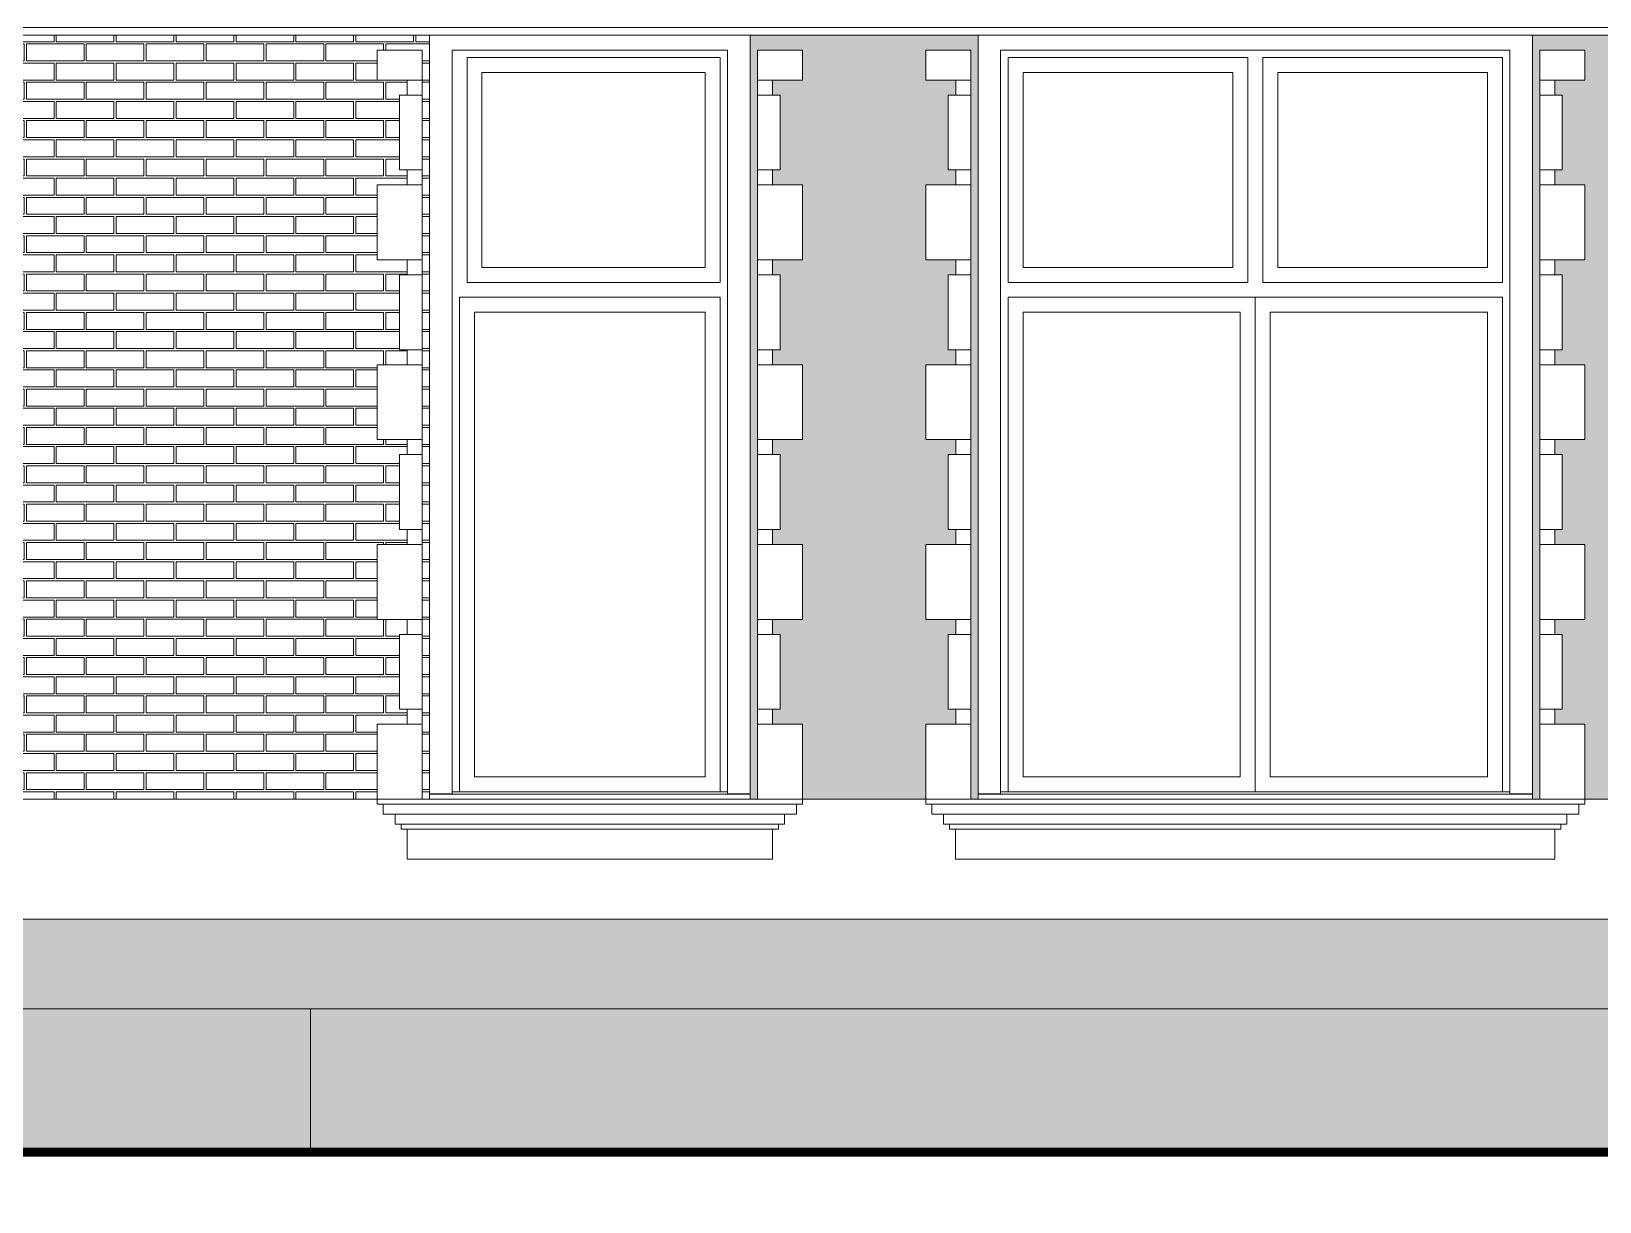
# Model space of a CAD drawing. Header units: millimetres. Extents: x 1177761 to 1329492, y 746793 to 827002.
# Drawn here: x 1233585 to 1238820, y 811085 to 814990 of the extents above; entities that cross this region are included whole.
import ezdxf

# ---------------------------------------------------------------- set-up
doc = ezdxf.new("R2010")
doc.units = ezdxf.units.MM
doc.layers.add('wall', color=5, linetype='Continuous', lineweight=30)
pattern_1 = [(0, (-220131.96, 1390884.34), (100, 64), [192.5, -7.5]), (0, (-220231.96, 1390891.84), (100, 64), [192.5, -7.5]), (90, (-220131.96, 1390884.34), (-100, 64), [-71.5, 56.5]), (90, (-220139.46, 1390884.34), (-100, 64), [-71.5, 56.5])]

msp = doc.modelspace()

# ---------------------------------------------------------------- hatches: boundary and pattern name
at = {"layer": 'wall', "lineweight": 20, "ltscale": 2}
h = msp.add_hatch(dxfattribs=at)
h.set_pattern_fill('AR18', color=251, scale=20, style=0)
h.set_pattern_definition(pattern_1)
edge = h.paths.add_edge_path()
edge.add_line((1234739.3, 813877.8), (1234839.3, 813877.8))
edge.add_line((1234839.3, 813877.8), (1234839.3, 813927.8))
edge.add_line((1234839.3, 813927.8), (1234814.3, 813927.8))
edge.add_line((1234814.3, 813927.8), (1234814.3, 814177.8))
edge.add_line((1234814.3, 814177.8), (1234839.3, 814177.8))
edge.add_line((1234839.3, 814177.8), (1234839.3, 814227.8))
edge.add_line((1234839.3, 814227.8), (1234739.3, 814227.8))
edge.add_line((1234739.3, 814227.8), (1234739.3, 814477.8))
edge.add_line((1234739.3, 814477.8), (1234839.3, 814477.8))
edge.add_line((1234839.3, 814477.8), (1234839.3, 814527.8))
edge.add_line((1234839.3, 814527.8), (1234814.3, 814527.8))
edge.add_line((1234814.3, 814527.8), (1234814.3, 814777.8))
edge.add_line((1234814.3, 814777.8), (1234839.3, 814777.8))
edge.add_line((1234839.3, 814777.8), (1234839.3, 814827.8))
edge.add_line((1234839.3, 814827.8), (1234739.3, 814827.8))
edge.add_line((1234739.3, 814827.8), (1234739.3, 814927.8))
edge.add_line((1234739.3, 814927.8), (1234889.3, 814927.8))
edge.add_line((1234889.3, 814927.8), (1234889.3, 814827.8))
edge.add_line((1234889.3, 814827.8), (1234889.3, 814777.8))
edge.add_line((1234889.3, 814777.8), (1234889.3, 814527.8))
edge.add_line((1234889.3, 814527.8), (1234889.3, 814477.8))
edge.add_line((1234889.3, 814477.8), (1234889.3, 814227.8))
edge.add_line((1234889.3, 814227.8), (1234889.3, 814177.8))
edge.add_line((1234889.3, 814177.8), (1234889.3, 813927.8))
edge.add_line((1234889.3, 813927.8), (1234889.3, 813877.8))
edge.add_line((1234889.3, 813877.8), (1234889.3, 813627.8))
edge.add_line((1234889.3, 813627.8), (1234889.3, 813577.8))
edge.add_line((1234889.3, 813577.8), (1234889.3, 813327.8))
edge.add_line((1234889.3, 813327.8), (1234889.3, 813277.8))
edge.add_line((1234889.3, 813277.8), (1234889.3, 813027.8))
edge.add_line((1234889.3, 813027.8), (1234889.3, 812977.8))
edge.add_line((1234889.3, 812977.8), (1234889.3, 812727.8))
edge.add_line((1234889.3, 812727.8), (1234889.3, 812677.8))
edge.add_line((1234889.3, 812677.8), (1234889.3, 812427.8))
edge.add_line((1234889.3, 812427.8), (1234914.1, 812427.8))
edge.add_line((1234914.1, 812427.8), (1234914.1, 812445))
edge.add_line((1234914.1, 812445), (1234914.1, 814977.8))
edge.add_line((1234914.1, 814977.8), (1230864.6, 814977.8))
edge.add_arc((1230470.2, 814837.3), 418.7, 0, 19.6096, ccw=False)
edge.add_line((1230888.9, 814837.3), (1230888.9, 812427.8))
edge.add_line((1230888.9, 812427.8), (1234739.3, 812427.8))
edge.add_line((1234739.3, 812427.8), (1234739.3, 812677.8))
edge.add_line((1234739.3, 812677.8), (1234839.3, 812677.8))
edge.add_line((1234839.3, 812677.8), (1234839.3, 812727.8))
edge.add_line((1234839.3, 812727.8), (1234814.3, 812727.8))
edge.add_line((1234814.3, 812727.8), (1234814.3, 812977.8))
edge.add_line((1234814.3, 812977.8), (1234839.3, 812977.8))
edge.add_line((1234839.3, 812977.8), (1234839.3, 813027.8))
edge.add_line((1234839.3, 813027.8), (1234739.3, 813027.8))
edge.add_line((1234739.3, 813027.8), (1234739.3, 813277.8))
edge.add_line((1234739.3, 813277.8), (1234839.3, 813277.8))
edge.add_line((1234839.3, 813277.8), (1234839.3, 813327.8))
edge.add_line((1234839.3, 813327.8), (1234814.3, 813327.8))
edge.add_line((1234814.3, 813327.8), (1234814.3, 813577.8))
edge.add_line((1234814.3, 813577.8), (1234839.3, 813577.8))
edge.add_line((1234839.3, 813577.8), (1234839.3, 813627.8))
edge.add_line((1234839.3, 813627.8), (1234739.3, 813627.8))
edge.add_line((1234739.3, 813627.8), (1234739.3, 813877.8))
h.paths.add_polyline_path([(1233496.6, 814674), (1234112.2, 814674)], flags=16)
h.paths.add_polyline_path([(1233637.1, 812675.3), (1234285.9, 812675.3)], flags=16)
h = msp.add_hatch(dxfattribs=at)
h.set_pattern_fill('AR18', color=251, scale=20, style=0)
h.set_pattern_definition(pattern_1)
h.paths.add_polyline_path([(1243357.5, 814927.8), (1243455.8, 814927.8), (1243725.2, 814927.8), (1243725.2, 814902.8), (1243725.2, 814852.8), (1243725.2, 814127.8), (1243725.2, 814077.8), (1243725.2, 812502.8), (1243725.2, 812452.8), (1243725.2, 812445), (1243772.9, 812445), (1243772.9, 812677.8), (1243790.6, 812677.8), (1243790.6, 812727.8), (1243772.9, 812727.8), (1243772.9, 812977.8), (1243790.6, 812977.8), (1243790.6, 813027.8), (1243772.9, 813027.8), (1243772.9, 813277.8), (1243790.6, 813277.8), (1243790.6, 813327.8), (1243772.9, 813327.8), (1243772.9, 813577.8), (1243790.6, 813577.8), (1243790.6, 813627.8), (1243772.9, 813627.8), (1243772.9, 813877.8), (1243790.6, 813877.8), (1243790.6, 813927.8), (1243772.9, 813927.8), (1243772.9, 814177.8), (1243790.6, 814177.8), (1243790.6, 814227.8), (1243772.9, 814227.8), (1243772.9, 814477.8), (1243790.6, 814477.8), (1243790.6, 814527.8), (1243772.9, 814527.8), (1243772.9, 814777.8), (1243790.6, 814777.8), (1243790.6, 814827.8), (1243772.9, 814827.8), (1243772.9, 814927.8), (1243879, 814927.8), (1243911, 814927.8), (1244039, 814927.8), (1244070.1, 814927.8), (1244070.1, 814977.8), (1242730.5, 814977.8), (1242730.5, 814927.8), (1242832.1, 814927.8), (1242832.1, 814727.8), (1242732.1, 814727.8), (1242732.1, 814677.8), (1242757.1, 814677.8), (1242757.1, 814427.8), (1242732.1, 814427.8), (1242732.1, 814377.8), (1242832.1, 814377.8), (1242832.1, 814127.8), (1242732.1, 814127.8), (1242732.1, 814077.8), (1242757.1, 814077.8), (1242757.1, 813827.8), (1242732.1, 813827.8), (1242732.1, 813777.8), (1242832.1, 813777.8), (1242832.1, 813527.8), (1242732.1, 813527.8), (1242732.1, 813477.8), (1242757.1, 813477.8), (1242757.1, 813227.8), (1242732.1, 813227.8), (1242732.1, 813177.8), (1242832.1, 813177.8), (1242832.1, 812927.8), (1242732.1, 812927.8), (1242732.1, 812877.8), (1242757.1, 812877.8), (1242757.1, 812627.8), (1242732.1, 812627.8), (1242732.1, 812577.8), (1242832.1, 812577.8), (1242832.1, 812427.8), (1243069.1, 812427.8), (1243069.1, 812427.8), (1243307.9, 812427.8), (1243307.9, 812445), (1243357.5, 812445)])
h.paths.add_polyline_path([(1241660.4, 813827.8), (1241635.4, 813827.8), (1241635.4, 814077.8), (1241660.4, 814077.8), (1241660.4, 814127.8), (1241560.4, 814127.8), (1241560.4, 814377.8), (1241660.4, 814377.8), (1241660.4, 814427.8), (1241635.4, 814427.8), (1241635.4, 814677.8), (1241660.4, 814677.8), (1241660.4, 814727.8), (1241560.4, 814727.8), (1241560.4, 814927.8), (1241660.4, 814927.8), (1241660.4, 814977.8), (1240895.2, 814977.8), (1240895.2, 812445.5), (1240895.2, 812427.8), (1240920, 812427.8), (1240920, 812677.8), (1240920, 812727.8), (1240920, 812977.8), (1240920, 813027.8), (1240920, 813277.8), (1240920, 813327.8), (1240920, 813577.8), (1240920, 813627.8), (1240920, 813877.8), (1240920, 813927.8), (1240920, 814177.8), (1240920, 814227.8), (1240920, 814477.8), (1240920, 814527.8), (1240920, 814777.8), (1240920, 814827.8), (1240920, 814927.8), (1241070, 814927.8), (1241070, 814827.8), (1240970, 814827.8), (1240970, 814777.8), (1240995, 814777.8), (1240995, 814527.8), (1240970, 814527.8), (1240970, 814477.8), (1241070, 814477.8), (1241070, 814227.8), (1240970, 814227.8), (1240970, 814177.8), (1240995, 814177.8), (1240995, 813927.8), (1240970, 813927.8), (1240970, 813877.8), (1241070, 813877.8), (1241070, 813627.8), (1240970, 813627.8), (1240970, 813577.8), (1240995, 813577.8), (1240995, 813327.8), (1240970, 813327.8), (1240970, 813277.8), (1241070, 813277.8), (1241070, 813027.8), (1240970, 813027.8), (1240970, 812977.8), (1240995, 812977.8), (1240995, 812727.8), (1240970, 812727.8), (1240970, 812677.8), (1241070, 812677.8), (1241070, 812427.8), (1241560.4, 812427.8), (1241560.4, 812577.8), (1241660.4, 812577.8), (1241660.4, 812627.8), (1241635.4, 812627.8), (1241635.4, 812877.8), (1241660.4, 812877.8), (1241660.4, 812927.8), (1241560.4, 812927.8), (1241560.4, 813177.8), (1241660.4, 813177.8), (1241660.4, 813227.8), (1241635.4, 813227.8), (1241635.4, 813477.8), (1241660.4, 813477.8), (1241660.4, 813527.8), (1241560.4, 813527.8), (1241560.4, 813777.8), (1241660.4, 813777.8)])
h.paths.add_polyline_path([(1238945.2, 813577.8), (1238970.2, 813577.8), (1238970.2, 813627.8), (1238870.2, 813627.8), (1238870.2, 813877.8), (1238970.2, 813877.8), (1238970.2, 813927.8), (1238945.2, 813927.8), (1238945.2, 814177.8), (1238970.2, 814177.8), (1238970.2, 814227.8), (1238870.2, 814227.8), (1238870.2, 814477.8), (1238970.2, 814477.8), (1238970.2, 814527.8), (1238945.2, 814527.8), (1238945.2, 814777.8), (1238970.2, 814777.8), (1238970.2, 814827.8), (1238870.2, 814827.8), (1238870.2, 814927.8), (1239020.2, 814927.8), (1239020.2, 814827.8), (1239020.2, 814777.8), (1239020.2, 814527.8), (1239020.2, 814477.8), (1239020.2, 814227.8), (1239020.2, 814177.8), (1239020.2, 813927.8), (1239020.2, 813877.8), (1239020.2, 813627.8), (1239020.2, 813577.8), (1239020.2, 813327.8), (1239020.2, 813277.8), (1239020.2, 813027.8), (1239020.2, 812977.8), (1239020.2, 812727.8), (1239020.2, 812677.8), (1239020.2, 812427.8), (1239045.2, 812427.8), (1239045.2, 812445), (1239045.2, 814977.8), (1238595.4, 814977.8), (1238595.4, 812445.5), (1238595.4, 812427.8), (1238620.3, 812427.8), (1238620.3, 812677.8), (1238620.3, 812727.8), (1238620.3, 812977.8), (1238620.3, 813027.8), (1238620.3, 813277.8), (1238620.3, 813327.8), (1238620.3, 813577.8), (1238620.3, 813627.8), (1238620.3, 813877.8), (1238620.3, 813927.8), (1238620.3, 814177.8), (1238620.3, 814227.8), (1238620.3, 814477.8), (1238620.3, 814527.8), (1238620.3, 814777.8), (1238620.3, 814827.8), (1238620.3, 814927.8), (1238770.3, 814927.8), (1238770.3, 814827.8), (1238670.3, 814827.8), (1238670.3, 814777.8), (1238695.3, 814777.8), (1238695.3, 814527.8), (1238670.3, 814527.8), (1238670.3, 814477.8), (1238770.3, 814477.8), (1238770.3, 814227.8), (1238670.3, 814227.8), (1238670.3, 814177.8), (1238695.3, 814177.8), (1238695.3, 813927.8), (1238670.3, 813927.8), (1238670.3, 813877.8), (1238770.3, 813877.8), (1238770.3, 813627.8), (1238670.3, 813627.8), (1238670.3, 813577.8), (1238695.3, 813577.8), (1238695.3, 813327.8), (1238670.3, 813327.8), (1238670.3, 813277.8), (1238770.3, 813277.8), (1238770.3, 813027.8), (1238670.3, 813027.8), (1238670.3, 812977.8), (1238695.3, 812977.8), (1238695.3, 812727.8), (1238670.3, 812727.8), (1238670.3, 812677.8), (1238770.3, 812677.8), (1238770.3, 812427.8), (1238870.2, 812427.8), (1238870.2, 812677.8), (1238970.2, 812677.8), (1238970.2, 812727.8), (1238945.2, 812727.8), (1238945.2, 812977.8), (1238970.2, 812977.8), (1238970.2, 813027.8), (1238870.2, 813027.8), (1238870.2, 813277.8), (1238970.2, 813277.8), (1238970.2, 813327.8), (1238945.2, 813327.8)])
h.paths.add_polyline_path([(1236645.5, 813577.8), (1236670.5, 813577.8), (1236670.5, 813627.8), (1236570.5, 813627.8), (1236570.5, 813877.8), (1236670.5, 813877.8), (1236670.5, 813927.8), (1236645.5, 813927.8), (1236645.5, 814177.8), (1236670.5, 814177.8), (1236670.5, 814227.8), (1236570.5, 814227.8), (1236570.5, 814477.8), (1236670.5, 814477.8), (1236670.5, 814527.8), (1236645.5, 814527.8), (1236645.5, 814777.8), (1236670.5, 814777.8), (1236670.5, 814827.8), (1236570.5, 814827.8), (1236570.5, 814927.8), (1236720.5, 814927.8), (1236720.5, 814827.8), (1236720.5, 814777.8), (1236720.5, 814527.8), (1236720.5, 814477.8), (1236720.5, 814227.8), (1236720.5, 814177.8), (1236720.5, 813927.8), (1236720.5, 813877.8), (1236720.5, 813627.8), (1236720.5, 813577.8), (1236720.5, 813327.8), (1236720.5, 813277.8), (1236720.5, 813027.8), (1236720.5, 812977.8), (1236720.5, 812727.8), (1236720.5, 812677.8), (1236720.5, 812427.8), (1236745.4, 812427.8), (1236745.4, 812445), (1236745.4, 814977.8), (1235984.2, 814977.8), (1235984.2, 812445.5), (1235984.2, 812427.8), (1236009.1, 812427.8), (1236009.1, 812677.8), (1236009.1, 812727.8), (1236009.1, 812977.8), (1236009.1, 813027.8), (1236009.1, 813277.8), (1236009.1, 813327.8), (1236009.1, 813577.8), (1236009.1, 813627.8), (1236009.1, 813877.8), (1236009.1, 813927.8), (1236009.1, 814177.8), (1236009.1, 814227.8), (1236009.1, 814477.8), (1236009.1, 814527.8), (1236009.1, 814777.8), (1236009.1, 814827.8), (1236009.1, 814927.8), (1236159.1, 814927.8), (1236159.1, 814827.8), (1236059.1, 814827.8), (1236059.1, 814777.8), (1236084.1, 814777.8), (1236084.1, 814527.8), (1236059.1, 814527.8), (1236059.1, 814477.8), (1236159.1, 814477.8), (1236159.1, 814227.8), (1236059.1, 814227.8), (1236059.1, 814177.8), (1236084.1, 814177.8), (1236084.1, 813927.8), (1236059.1, 813927.8), (1236059.1, 813877.8), (1236159.1, 813877.8), (1236159.1, 813627.8), (1236059.1, 813627.8), (1236059.1, 813577.8), (1236084.1, 813577.8), (1236084.1, 813327.8), (1236059.1, 813327.8), (1236059.1, 813277.8), (1236159.1, 813277.8), (1236159.1, 813027.8), (1236059.1, 813027.8), (1236059.1, 812977.8), (1236084.1, 812977.8), (1236084.1, 812727.8), (1236059.1, 812727.8), (1236059.1, 812677.8), (1236159.1, 812677.8), (1236159.1, 812427.8), (1236351.9, 812427.8), (1236570.5, 812427.8), (1236570.5, 812677.8), (1236670.5, 812677.8), (1236670.5, 812727.8), (1236645.5, 812727.8), (1236645.5, 812977.8), (1236670.5, 812977.8), (1236670.5, 813027.8), (1236570.5, 813027.8), (1236570.5, 813277.8), (1236670.5, 813277.8), (1236670.5, 813327.8), (1236645.5, 813327.8)])
h.paths.add_polyline_path([(1241212.9, 812027.8), (1236384.6, 812027.8), (1236351.9, 812027.8), (1235997.2, 812027.8), (1230888.9, 812027.8), (1230888.9, 811727.8), (1234516.7, 811727.8), (1241212.9, 811727.8)])
h.paths.add_polyline_path([(1243350.4, 812027.8), (1243329.7, 812027.8), (1242757.1, 812027.8), (1242732.1, 812027.8), (1242732.1, 811977.8), (1242832.1, 811977.8), (1242832.1, 811727.8), (1243350.4, 811727.8)])
h.paths.add_polyline_path([(1243318.7, 813385.6), (1243801.7, 813385.6), (1243801.7, 813610.6), (1243318.7, 813610.6)], flags=24)
at = {"layer": 'wall', "lineweight": 20, "ltscale": 50}
h = msp.add_hatch(dxfattribs=at)
h.set_pattern_fill('AR-SAND', color=250, scale=5, style=0)
h.paths.add_polyline_path([(1244363.2, 812008.1), (1244363.2, 812068.1), (1244220.1, 812068.1), (1244013.2, 812068.2), (1244013.2, 811567.3), (1244363.2, 811567.3), (1244363.2, 811675.2)])
h.paths.add_polyline_path([(1244073.2, 811507.3), (1244013.2, 811507.3), (1244013.2, 811557.8), (1241562.9, 811557.8), (1241562.9, 811507.3), (1241504.1, 811507.3), (1241504.1, 811407.8), (1244073.2, 811407.8)])
h.paths.add_polyline_path([(1244013.2, 811707.8), (1241562.9, 811707.8), (1241562.9, 811567.3), (1241562.9, 811557.8), (1244013.2, 811557.8), (1244013.2, 811567.3)])
h.paths.add_polyline_path([(1241212.9, 811567.3), (1241212.9, 811727.8), (1234516.7, 811727.8), (1234516.7, 811249.8), (1241569.1, 811249.9), (1241569.1, 811257.8), (1241504.1, 811257.8), (1241504.1, 811407.8), (1241504.1, 811507.3), (1241212.9, 811507.3)])
h.paths.add_polyline_path([(1234516.7, 811727.8), (1230632.3, 811727.8), (1230372.6, 811727.8), (1230372.6, 811249.8), (1234516.7, 811249.8)])
h.paths.add_polyline_path([(1241562.9, 812068.1), (1241212.9, 812068.2), (1241212.9, 812027.8), (1241212.9, 811567.3), (1241562.9, 811567.3)])
h.paths.add_polyline_path([(1241212.9, 811507.3), (1241504.1, 811507.3), (1241504.1, 811257.8), (1241212.9, 811257.8)], flags=16)

# ---------------------------------------------------------------- linework, layer by layer
at = {"layer": 'wall', "color": 250, "lineweight": 20, "ltscale": 50}
for points in [[(1244070.1, 814977.8), (1229668.8, 814977.8), (1229668.8, 815002.8), (1244070.1, 815002.8)], [(1235984.2, 814977.8), (1234914.1, 814977.9), (1234914.1, 812445.5), (1234989.1, 812445.5), (1234989.1, 812452.8), (1234989.1, 814927.8), (1235909.2, 814927.8), (1235909.2, 812445.5), (1235984.2, 812445.5)], [(1238595.4, 814977.8), (1236745.4, 814977.9), (1236745.4, 812445.5), (1236820.4, 812445.5), (1236820.4, 812452.8), (1236820.4, 814927.8), (1238520.4, 814927.8), (1238520.4, 812445.5), (1238595.4, 812445.5)], [(1234889.3, 814927.8), (1234739.3, 814927.8), (1234739.3, 814827.8), (1234889.3, 814827.8)], [(1235884.2, 814902.8), (1235039.1, 814902.8), (1235039.1, 814152.8), (1235884.2, 814152.8)], [(1236159.1, 814927.8), (1236009.1, 814927.8), (1236009.1, 814827.8), (1236159.1, 814827.8)], [(1236720.5, 814927.8), (1236570.5, 814927.8), (1236570.5, 814827.8), (1236720.5, 814827.8)], [(1237645.4, 814902.8), (1236845.4, 814902.8), (1236845.4, 814152.8), (1237645.4, 814152.8)], [(1238495.4, 814902.8), (1237695.4, 814902.8), (1237695.4, 814152.8), (1238495.4, 814152.8)], [(1238770.3, 814927.8), (1238620.3, 814927.8), (1238620.3, 814827.8), (1238770.3, 814827.8)], [(1235089.1, 814852.8), (1235834.2, 814852.8), (1235834.2, 814202.8), (1235089.1, 814202.8)], [(1237595.4, 814202.8), (1236895.4, 814202.8), (1236895.4, 814852.8), (1237595.4, 814852.8)], [(1237745.4, 814852.8), (1238445.4, 814852.8), (1238445.4, 814202.8), (1237745.4, 814202.8)], [(1234889.3, 814827.8), (1234839.3, 814827.8), (1234839.3, 814777.8), (1234889.3, 814777.8)], [(1236059.1, 814827.8), (1236009.1, 814827.8), (1236009.1, 814777.8), (1236059.1, 814777.8)], [(1236720.5, 814827.8), (1236670.5, 814827.8), (1236670.5, 814777.8), (1236720.5, 814777.8)], [(1238670.3, 814827.8), (1238620.3, 814827.8), (1238620.3, 814777.8), (1238670.3, 814777.8)], [(1234889.3, 814777.8), (1234814.3, 814777.8), (1234814.3, 814527.8), (1234889.3, 814527.8)], [(1236084.1, 814777.8), (1236009.1, 814777.8), (1236009.1, 814527.8), (1236084.1, 814527.8)], [(1236720.5, 814777.8), (1236645.5, 814777.8), (1236645.5, 814527.8), (1236720.5, 814527.8)], [(1238695.3, 814777.8), (1238620.3, 814777.8), (1238620.3, 814527.8), (1238695.3, 814527.8)], [(1234889.3, 814527.8), (1234839.3, 814527.8), (1234839.3, 814477.8), (1234889.3, 814477.8)], [(1236059.1, 814527.8), (1236009.1, 814527.8), (1236009.1, 814477.8), (1236059.1, 814477.8)], [(1236720.5, 814527.8), (1236670.5, 814527.8), (1236670.5, 814477.8), (1236720.5, 814477.8)], [(1238670.3, 814527.8), (1238620.3, 814527.8), (1238620.3, 814477.8), (1238670.3, 814477.8)], [(1234889.3, 814477.8), (1234739.3, 814477.8), (1234739.3, 814227.8), (1234889.3, 814227.8)], [(1236159.1, 814477.8), (1236009.1, 814477.8), (1236009.1, 814227.8), (1236159.1, 814227.8)], [(1236720.5, 814477.8), (1236570.5, 814477.8), (1236570.5, 814227.8), (1236720.5, 814227.8)], [(1238770.3, 814477.8), (1238620.3, 814477.8), (1238620.3, 814227.8), (1238770.3, 814227.8)], [(1234889.3, 814227.8), (1234839.3, 814227.8), (1234839.3, 814177.8), (1234889.3, 814177.8)], [(1236059.1, 814227.8), (1236009.1, 814227.8), (1236009.1, 814177.8), (1236059.1, 814177.8)], [(1236720.5, 814227.8), (1236670.5, 814227.8), (1236670.5, 814177.8), (1236720.5, 814177.8)], [(1238670.3, 814227.8), (1238620.3, 814227.8), (1238620.3, 814177.8), (1238670.3, 814177.8)], [(1234889.3, 814177.8), (1234814.3, 814177.8), (1234814.3, 813927.8), (1234889.3, 813927.8)], [(1236084.1, 814177.8), (1236009.1, 814177.8), (1236009.1, 813927.8), (1236084.1, 813927.8)], [(1236720.5, 814177.8), (1236645.5, 814177.8), (1236645.5, 813927.8), (1236720.5, 813927.8)], [(1238695.3, 814177.8), (1238620.3, 814177.8), (1238620.3, 813927.8), (1238695.3, 813927.8)], [(1235884.2, 814102.8), (1235014.1, 814102.8), (1235014.1, 812452.8), (1235884.2, 812452.8)], [(1237670.4, 814102.8), (1236845.4, 814102.8), (1236845.4, 812452.8), (1237670.4, 812452.8)], [(1238495.4, 814102.8), (1237670.4, 814102.8), (1237670.4, 812452.8), (1238495.4, 812452.8)], [(1235064.1, 814052.8), (1235834.2, 814052.8), (1235834.2, 812502.8), (1235064.1, 812502.8)], [(1237620.4, 814052.8), (1237620.4, 812502.8), (1236895.4, 812502.8), (1236895.4, 814052.8)], [(1237720.4, 814052.8), (1238445.4, 814052.8), (1238445.4, 812502.8), (1237720.4, 812502.8)], [(1234889.3, 813927.8), (1234839.3, 813927.8), (1234839.3, 813877.8), (1234889.3, 813877.8)], [(1236059.1, 813927.8), (1236009.1, 813927.8), (1236009.1, 813877.8), (1236059.1, 813877.8)], [(1236720.5, 813927.8), (1236670.5, 813927.8), (1236670.5, 813877.8), (1236720.5, 813877.8)], [(1238670.3, 813927.8), (1238620.3, 813927.8), (1238620.3, 813877.8), (1238670.3, 813877.8)], [(1234889.3, 813877.8), (1234739.3, 813877.8), (1234739.3, 813627.8), (1234889.3, 813627.8)], [(1236159.1, 813877.8), (1236009.1, 813877.8), (1236009.1, 813627.8), (1236159.1, 813627.8)], [(1236720.5, 813877.8), (1236570.5, 813877.8), (1236570.5, 813627.8), (1236720.5, 813627.8)], [(1238770.3, 813877.8), (1238620.3, 813877.8), (1238620.3, 813627.8), (1238770.3, 813627.8)], [(1234889.3, 813627.8), (1234839.3, 813627.8), (1234839.3, 813577.8), (1234889.3, 813577.8)], [(1236059.1, 813627.8), (1236009.1, 813627.8), (1236009.1, 813577.8), (1236059.1, 813577.8)], [(1236720.5, 813627.8), (1236670.5, 813627.8), (1236670.5, 813577.8), (1236720.5, 813577.8)], [(1238670.3, 813627.8), (1238620.3, 813627.8), (1238620.3, 813577.8), (1238670.3, 813577.8)], [(1234889.3, 813577.8), (1234814.3, 813577.8), (1234814.3, 813327.8), (1234889.3, 813327.8)], [(1236084.1, 813577.8), (1236009.1, 813577.8), (1236009.1, 813327.8), (1236084.1, 813327.8)], [(1236720.5, 813577.8), (1236645.5, 813577.8), (1236645.5, 813327.8), (1236720.5, 813327.8)], [(1238695.3, 813577.8), (1238620.3, 813577.8), (1238620.3, 813327.8), (1238695.3, 813327.8)], [(1234889.3, 813327.8), (1234839.3, 813327.8), (1234839.3, 813277.8), (1234889.3, 813277.8)], [(1236059.1, 813327.8), (1236009.1, 813327.8), (1236009.1, 813277.8), (1236059.1, 813277.8)], [(1236720.5, 813327.8), (1236670.5, 813327.8), (1236670.5, 813277.8), (1236720.5, 813277.8)], [(1238670.3, 813327.8), (1238620.3, 813327.8), (1238620.3, 813277.8), (1238670.3, 813277.8)], [(1234889.3, 813277.8), (1234739.3, 813277.8), (1234739.3, 813027.8), (1234889.3, 813027.8)], [(1236159.1, 813277.8), (1236009.1, 813277.8), (1236009.1, 813027.8), (1236159.1, 813027.8)], [(1236720.5, 813277.8), (1236570.5, 813277.8), (1236570.5, 813027.8), (1236720.5, 813027.8)], [(1238770.3, 813277.8), (1238620.3, 813277.8), (1238620.3, 813027.8), (1238770.3, 813027.8)], [(1234889.3, 813027.8), (1234839.3, 813027.8), (1234839.3, 812977.8), (1234889.3, 812977.8)], [(1236059.1, 813027.8), (1236009.1, 813027.8), (1236009.1, 812977.8), (1236059.1, 812977.8)], [(1236720.5, 813027.8), (1236670.5, 813027.8), (1236670.5, 812977.8), (1236720.5, 812977.8)], [(1238670.3, 813027.8), (1238620.3, 813027.8), (1238620.3, 812977.8), (1238670.3, 812977.8)], [(1234889.3, 812977.8), (1234814.3, 812977.8), (1234814.3, 812727.8), (1234889.3, 812727.8)], [(1236084.1, 812977.8), (1236009.1, 812977.8), (1236009.1, 812727.8), (1236084.1, 812727.8)], [(1236720.5, 812977.8), (1236645.5, 812977.8), (1236645.5, 812727.8), (1236720.5, 812727.8)], [(1238695.3, 812977.8), (1238620.3, 812977.8), (1238620.3, 812727.8), (1238695.3, 812727.8)], [(1234889.3, 812727.8), (1234839.3, 812727.8), (1234839.3, 812677.8), (1234889.3, 812677.8)], [(1236059.1, 812727.8), (1236009.1, 812727.8), (1236009.1, 812677.8), (1236059.1, 812677.8)], [(1236720.5, 812727.8), (1236670.5, 812727.8), (1236670.5, 812677.8), (1236720.5, 812677.8)], [(1238670.3, 812727.8), (1238620.3, 812727.8), (1238620.3, 812677.8), (1238670.3, 812677.8)], [(1234889.3, 812677.8), (1234739.3, 812677.8), (1234739.3, 812427.8), (1234889.3, 812427.8)], [(1236159.1, 812677.8), (1236009.1, 812677.8), (1236009.1, 812427.8), (1236159.1, 812427.8)], [(1236720.5, 812677.8), (1236570.5, 812677.8), (1236570.5, 812427.8), (1236720.5, 812427.8)], [(1238770.3, 812677.8), (1238620.3, 812677.8), (1238620.3, 812427.8), (1238770.3, 812427.8)], [(1235984.2, 812445), (1234914.1, 812445), (1234914.1, 812427.8), (1235984.2, 812427.8)], [(1235909.2, 812452.8), (1235884.2, 812452.8), (1235014.1, 812452.8), (1235014.1, 812452.8), (1234989.1, 812452.8), (1234989.1, 812445), (1235909.2, 812445)], [(1238595.4, 812445), (1236745.4, 812445), (1236745.4, 812427.8), (1238595.4, 812427.8)], [(1238520.4, 812452.8), (1238495.4, 812452.8), (1237670.4, 812452.8), (1236845.4, 812452.8), (1236820.4, 812452.8), (1236820.4, 812445), (1238520.4, 812445)], [(1236159, 812427.8), (1236009.1, 812427.8), (1234739, 812427.8), (1234739, 812411.2), (1234759, 812411.2), (1236159, 812411.2)], [(1236139, 812411.2), (1234759, 812411.2), (1234759, 812377.8), (1234799, 812377.8), (1236139, 812377.8)], [(1236099, 812377.8), (1234799, 812377.8), (1234799, 812344.5), (1234819, 812344.5), (1236099, 812344.5)], [(1238770.2, 812427.8), (1238620.3, 812427.8), (1236570.2, 812427.8), (1236570.2, 812411.2), (1236590.2, 812411.2), (1238770.2, 812411.2)], [(1238750.2, 812411.2), (1236590.2, 812411.2), (1236590.2, 812377.8), (1236630.2, 812377.8), (1238750.2, 812377.8)], [(1238710.2, 812377.8), (1236630.2, 812377.8), (1236630.2, 812344.5), (1236650.2, 812344.5), (1238710.2, 812344.5)], [(1236079, 812344.5), (1234819, 812344.5), (1234819, 812327.8), (1234839, 812327.8), (1236079, 812327.8)], [(1236059, 812327.8), (1234839, 812327.8), (1234839, 812227.8), (1236059, 812227.8)], [(1238690.2, 812344.5), (1236650.2, 812344.5), (1236650.2, 812327.8), (1236670.2, 812327.8), (1238690.2, 812327.8)], [(1238670.2, 812327.8), (1236670.2, 812327.8), (1236670.2, 812227.8), (1238670.2, 812227.8)], [(1234516.7, 811727.8), (1230632.3, 811727.8), (1230372.6, 811727.8), (1230372.6, 811249.8), (1234516.7, 811249.8)], [(1241212.9, 811567.3), (1241212.9, 811727.8), (1234516.7, 811727.8), (1234516.7, 811249.8), (1241569.1, 811249.9), (1241569.1, 811257.8), (1241504.1, 811257.8), (1241504.1, 811407.8), (1241504.1, 811507.3), (1241212.9, 811507.3)]]:
    msp.add_lwpolyline(points, close=True, dxfattribs=at)
for points in [[(1238869.4, 812427.8), (1238770.2, 812427.8), (1238770.2, 812411.2), (1238750.2, 812411.2), (1238750.2, 812377.8), (1238710.2, 812377.8), (1238710.2, 812344.5), (1238690.2, 812344.5), (1238690.2, 812327.8), (1238670.2, 812327.8), (1238670.2, 812227.8), (1236670.2, 812227.8), (1236670.2, 812327.8), (1236650.2, 812327.8), (1236650.2, 812344.5), (1236630.2, 812344.5), (1236630.2, 812377.8), (1236590.2, 812377.8), (1236590.2, 812411.2), (1236570.2, 812411.2), (1236570.2, 812427.8), (1236351.9, 812427.8), (1236159, 812427.8), (1236159, 812411.2), (1236139, 812411.2), (1236139, 812377.8), (1236099, 812377.8), (1236099, 812344.5), (1236079, 812344.5), (1236079, 812327.8), (1236059, 812327.8), (1236059, 812227.8), (1234839, 812227.8), (1234839, 812327.8), (1234819, 812327.8), (1234819, 812344.5), (1234799, 812344.5), (1234799, 812377.8), (1234759, 812377.8), (1234759, 812411.2), (1234739, 812411.2), (1234739, 812427.8), (1230632.3, 812427.8)], [(1230532.3, 812027.8), (1235997.2, 812027.8), (1236351.9, 812027.8), (1236384.6, 812027.8), (1241212.9, 812027.8)]]:
    msp.add_lwpolyline(points, dxfattribs=at)
at = {"layer": 'wall', "ltscale": 50, "const_width": 30}
msp.add_lwpolyline([(1226705.8, 811109.4), (1228872.5, 811185), (1228873.8, 811249.8), (1241569.1, 811249.9), (1241569.1, 811257.8), (1244005.1, 811257.8), (1244005.1, 811249.8), (1246792.6, 811249.8), (1246792.6, 811257.8), (1252428.3, 811257.8), (1252428.3, 811249.8), (1254200.9, 811249.8), (1254200.9, 811099.8), (1268654.4, 811099.8)], dxfattribs=at)

doc.saveas('drawing.dxf')
